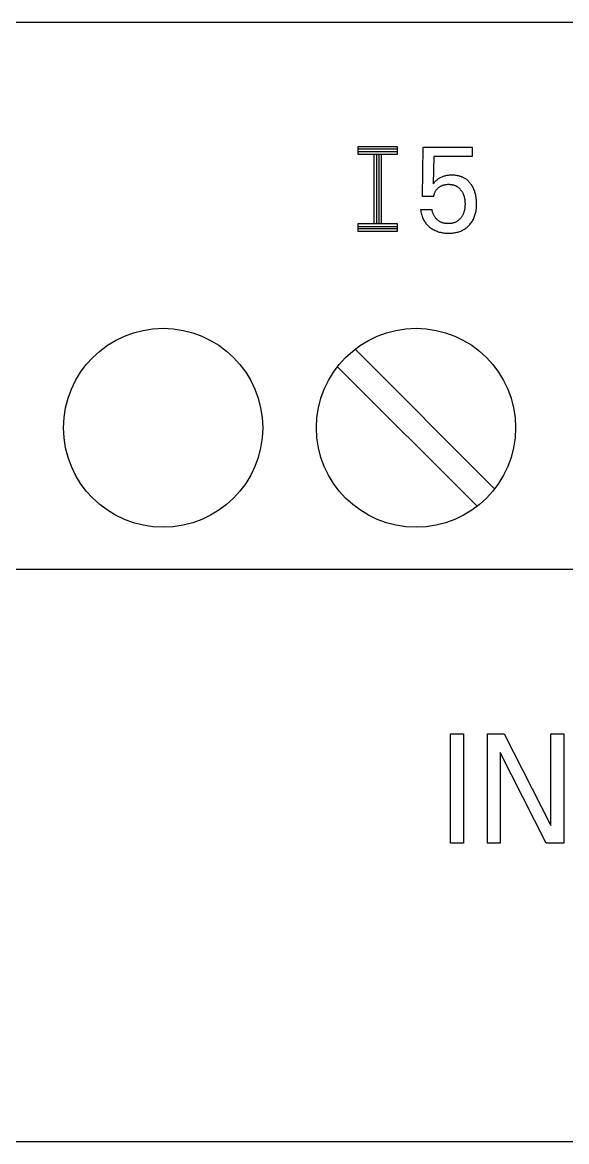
# Model space of a CAD drawing. Extents: x 0 to 420, y 0 to 297.
# Drawn here: x 171.06 to 181.99, y 225.97 to 248.47 of the extents above; entities that cross this region are included whole.
import ezdxf

# ---------------------------------------------------------------- set-up
doc = ezdxf.new("R2010")
doc.units = 0
doc.header["$LTSCALE"] = 23.1
doc.layers.add('10000_FRONT', color=7, linetype='CONTINUOUS')

msp = doc.modelspace()

# ---------------------------------------------------------------- linework, layer by layer
at = {"layer": '10000_FRONT', "color": 7, "linetype": 'CONTINUOUS'}
for p, q in [((203.56, 248.468), (134.06, 248.468)), ((177.8, 245.968), (177.8, 245.818)), ((178.6, 245.968), (177.8, 245.968)), ((178.6, 245.818), (178.6, 245.968)), ((179.099, 244.965), (179.113, 245.959)), ((179.113, 245.959), (180.097, 245.959)), ((180.097, 245.959), (180.097, 245.773)), ((178.6, 245.918), (177.8, 245.918)), ((178.6, 245.868), (177.8, 245.868)), ((177.8, 245.818), (178.6, 245.818)), ((178.125, 245.818), (178.125, 244.418)), ((178.175, 245.818), (178.175, 244.418)), ((178.225, 245.818), (178.225, 244.418)), ((178.275, 244.418), (178.275, 245.818)), ((179.326, 245.773), (179.313, 245.226)), ((180.097, 245.773), (179.326, 245.773)), ((179.346, 245.26), (179.329, 245.243)), ((179.361, 245.274), (179.346, 245.26)), ((179.376, 245.288), (179.361, 245.274)), ((179.385, 245.296), (179.376, 245.288)), ((179.394, 245.303), (179.385, 245.296)), ((179.404, 245.311), (179.394, 245.303)), ((179.416, 245.32), (179.404, 245.311)), ((179.43, 245.329), (179.416, 245.32)), ((179.443, 245.337), (179.43, 245.329)), ((179.457, 245.344), (179.443, 245.337)), ((179.471, 245.352), (179.457, 245.344)), ((179.486, 245.358), (179.471, 245.352)), ((179.501, 245.364), (179.486, 245.358)), ((179.517, 245.37), (179.501, 245.364)), ((179.533, 245.375), (179.517, 245.37)), ((179.549, 245.379), (179.533, 245.375)), ((179.565, 245.383), (179.549, 245.379)), ((179.581, 245.387), (179.565, 245.383)), ((179.599, 245.39), (179.581, 245.387)), ((179.617, 245.392), (179.599, 245.39)), ((179.636, 245.394), (179.617, 245.392)), ((179.654, 245.395), (179.636, 245.394)), ((179.672, 245.396), (179.654, 245.395)), ((179.69, 245.396), (179.672, 245.396)), ((179.709, 245.396), (179.69, 245.396)), ((179.728, 245.395), (179.709, 245.396)), ((179.747, 245.394), (179.728, 245.395)), ((179.766, 245.392), (179.747, 245.394)), ((179.785, 245.389), (179.766, 245.392)), ((179.804, 245.386), (179.785, 245.389)), ((179.822, 245.382), (179.804, 245.386)), ((179.841, 245.377), (179.822, 245.382)), ((179.857, 245.372), (179.841, 245.377)), ((179.874, 245.367), (179.857, 245.372)), ((179.89, 245.36), (179.874, 245.367)), ((179.906, 245.354), (179.89, 245.36)), ((179.922, 245.346), (179.906, 245.354)), ((179.937, 245.338), (179.922, 245.346)), ((179.952, 245.329), (179.937, 245.338)), ((179.967, 245.32), (179.952, 245.329)), ((179.981, 245.31), (179.967, 245.32)), ((179.995, 245.3), (179.981, 245.31)), ((180.008, 245.288), (179.995, 245.3)), ((180.021, 245.277), (180.008, 245.288)), ((180.033, 245.264), (180.021, 245.277)), ((180.045, 245.252), (180.033, 245.264)), ((180.056, 245.239), (180.045, 245.252)), ((179.329, 245.243), (179.313, 245.226)), ((179.339, 245.025), (179.343, 245.037)), ((179.343, 245.037), (179.347, 245.047)), ((179.347, 245.047), (179.352, 245.058)), ((179.352, 245.058), (179.357, 245.068)), ((179.357, 245.068), (179.362, 245.078)), ((179.362, 245.078), (179.369, 245.088)), ((179.369, 245.088), (179.375, 245.098)), ((179.375, 245.098), (179.382, 245.107)), ((179.382, 245.107), (179.39, 245.116)), ((179.39, 245.116), (179.398, 245.124)), ((179.398, 245.124), (179.406, 245.133)), ((179.406, 245.133), (179.415, 245.14)), ((179.415, 245.14), (179.424, 245.148)), ((179.424, 245.148), (179.433, 245.155)), ((179.433, 245.155), (179.442, 245.162)), ((179.442, 245.162), (179.452, 245.168)), ((179.452, 245.168), (179.462, 245.174)), ((179.462, 245.174), (179.472, 245.179)), ((179.472, 245.179), (179.482, 245.184)), ((179.482, 245.184), (179.493, 245.189)), ((179.493, 245.189), (179.503, 245.193)), ((179.503, 245.193), (179.514, 245.197)), ((179.514, 245.197), (179.526, 245.2)), ((179.526, 245.2), (179.537, 245.203)), ((179.537, 245.203), (179.548, 245.206)), ((179.548, 245.206), (179.561, 245.208)), ((179.561, 245.208), (179.573, 245.21)), ((179.573, 245.21), (179.585, 245.211)), ((179.585, 245.211), (179.598, 245.212)), ((179.598, 245.212), (179.61, 245.213)), ((179.61, 245.213), (179.623, 245.213)), ((179.623, 245.213), (179.635, 245.213)), ((179.635, 245.213), (179.648, 245.212)), ((179.648, 245.212), (179.661, 245.211)), ((179.661, 245.211), (179.673, 245.21)), ((179.673, 245.21), (179.686, 245.208)), ((179.686, 245.208), (179.698, 245.206)), ((179.698, 245.206), (179.711, 245.203)), ((179.711, 245.203), (179.723, 245.2)), ((179.723, 245.2), (179.734, 245.196)), ((179.734, 245.196), (179.745, 245.193)), ((179.745, 245.193), (179.756, 245.188)), ((179.756, 245.188), (179.766, 245.184)), ((179.766, 245.184), (179.777, 245.178)), ((179.777, 245.178), (179.787, 245.173)), ((179.787, 245.173), (179.797, 245.167)), ((179.797, 245.167), (179.806, 245.161)), ((179.806, 245.161), (179.816, 245.154)), ((179.816, 245.154), (179.825, 245.146)), ((179.825, 245.146), (179.834, 245.138)), ((179.834, 245.138), (179.842, 245.13)), ((179.842, 245.13), (179.851, 245.122)), ((179.851, 245.122), (179.859, 245.113)), ((179.859, 245.113), (179.866, 245.104)), ((179.866, 245.104), (179.873, 245.095)), ((179.873, 245.095), (179.881, 245.085)), ((179.881, 245.085), (179.888, 245.074)), ((179.888, 245.074), (179.895, 245.063)), ((179.895, 245.063), (179.901, 245.052)), ((179.901, 245.052), (179.907, 245.041)), ((179.907, 245.041), (179.913, 245.029)), ((179.913, 245.029), (179.918, 245.017)), ((180.067, 245.225), (180.056, 245.239)), ((180.079, 245.21), (180.067, 245.225)), ((180.089, 245.194), (180.079, 245.21)), ((180.099, 245.178), (180.089, 245.194)), ((180.109, 245.162), (180.099, 245.178)), ((180.118, 245.145), (180.109, 245.162)), ((180.126, 245.128), (180.118, 245.145)), ((180.134, 245.111), (180.126, 245.128)), ((180.141, 245.092), (180.134, 245.111)), ((180.148, 245.073), (180.141, 245.092)), ((180.154, 245.054), (180.148, 245.073)), ((180.16, 245.035), (180.154, 245.054)), ((180.165, 245.015), (180.16, 245.035)), ((179.326, 244.965), (179.099, 244.965)), ((179.326, 244.965), (179.328, 244.977)), ((179.328, 244.977), (179.33, 244.989)), ((179.33, 244.989), (179.332, 245.001)), ((179.332, 245.001), (179.335, 245.013)), ((179.335, 245.013), (179.339, 245.025)), ((179.918, 245.017), (179.923, 245.005)), ((179.923, 245.005), (179.928, 244.992)), ((179.928, 244.992), (179.932, 244.979)), ((179.932, 244.979), (179.936, 244.966)), ((179.936, 244.966), (179.939, 244.953)), ((179.939, 244.953), (179.942, 244.94)), ((179.942, 244.94), (179.945, 244.926)), ((179.945, 244.926), (179.948, 244.911)), ((179.948, 244.911), (179.95, 244.897)), ((179.95, 244.897), (179.951, 244.882)), ((179.951, 244.882), (179.953, 244.867)), ((179.953, 244.867), (179.953, 244.852)), ((179.953, 244.852), (179.954, 244.836)), ((179.954, 244.804), (179.953, 244.786)), ((179.954, 244.836), (179.954, 244.821)), ((179.954, 244.821), (179.954, 244.804)), ((180.169, 244.995), (180.165, 245.015)), ((180.173, 244.976), (180.169, 244.995)), ((180.176, 244.958), (180.173, 244.976)), ((180.179, 244.941), (180.176, 244.958)), ((180.181, 244.924), (180.179, 244.941)), ((180.184, 244.898), (180.181, 244.924)), ((180.185, 244.871), (180.184, 244.898)), ((180.186, 244.845), (180.185, 244.871)), ((180.187, 244.819), (180.186, 244.845)), ((180.186, 244.795), (180.187, 244.819)), ((179.06, 244.706), (179.063, 244.682)), ((179.06, 244.706), (179.293, 244.706)), ((179.063, 244.682), (179.067, 244.659)), ((179.067, 244.659), (179.071, 244.636)), ((179.071, 244.636), (179.077, 244.613)), ((179.077, 244.613), (179.084, 244.59)), ((179.084, 244.59), (179.091, 244.568)), ((179.294, 244.693), (179.293, 244.706)), ((179.297, 244.68), (179.294, 244.693)), ((179.299, 244.668), (179.297, 244.68)), ((179.303, 244.655), (179.299, 244.668)), ((179.307, 244.642), (179.303, 244.655)), ((179.311, 244.63), (179.307, 244.642)), ((179.316, 244.618), (179.311, 244.63)), ((179.321, 244.606), (179.316, 244.618)), ((179.327, 244.594), (179.321, 244.606)), ((179.333, 244.582), (179.327, 244.594)), ((179.34, 244.571), (179.333, 244.582)), ((179.896, 244.577), (179.889, 244.566)), ((179.902, 244.588), (179.896, 244.577)), ((179.908, 244.6), (179.902, 244.588)), ((179.914, 244.611), (179.908, 244.6)), ((179.919, 244.623), (179.914, 244.611)), ((179.924, 244.636), (179.919, 244.623)), ((179.928, 244.649), (179.924, 244.636)), ((179.933, 244.662), (179.928, 244.649)), ((179.936, 244.675), (179.933, 244.662)), ((179.94, 244.689), (179.936, 244.675)), ((179.943, 244.702), (179.94, 244.689)), ((179.945, 244.716), (179.943, 244.702)), ((179.947, 244.727), (179.945, 244.716)), ((179.949, 244.739), (179.947, 244.727)), ((179.95, 244.751), (179.949, 244.739)), ((179.952, 244.768), (179.95, 244.751)), ((179.953, 244.786), (179.952, 244.768)), ((180.147, 244.57), (180.154, 244.59)), ((180.154, 244.59), (180.16, 244.611)), ((180.16, 244.611), (180.165, 244.632)), ((180.165, 244.632), (180.17, 244.653)), ((180.17, 244.653), (180.175, 244.676)), ((180.175, 244.676), (180.179, 244.7)), ((180.179, 244.7), (180.182, 244.724)), ((180.182, 244.724), (180.184, 244.747)), ((180.184, 244.747), (180.185, 244.771)), ((180.185, 244.771), (180.186, 244.795)), ((177.8, 244.418), (177.8, 244.268)), ((178.6, 244.418), (177.8, 244.418)), ((177.8, 244.368), (178.6, 244.368)), ((178.6, 244.268), (178.6, 244.418)), ((179.091, 244.568), (179.098, 244.55)), ((179.098, 244.55), (179.105, 244.532)), ((179.105, 244.532), (179.114, 244.515)), ((179.114, 244.515), (179.122, 244.498)), ((179.122, 244.498), (179.132, 244.482)), ((179.132, 244.482), (179.142, 244.466)), ((179.142, 244.466), (179.152, 244.45)), ((179.152, 244.45), (179.164, 244.435)), ((179.164, 244.435), (179.175, 244.42)), ((179.175, 244.42), (179.188, 244.406)), ((179.188, 244.406), (179.201, 244.392)), ((179.201, 244.392), (179.215, 244.379)), ((179.215, 244.379), (179.229, 244.366)), ((179.229, 244.366), (179.243, 244.354)), ((179.243, 244.354), (179.26, 244.341)), ((179.347, 244.559), (179.34, 244.571)), ((179.355, 244.548), (179.347, 244.559)), ((179.362, 244.539), (179.355, 244.548)), ((179.37, 244.529), (179.362, 244.539)), ((179.378, 244.52), (179.37, 244.529)), ((179.387, 244.511), (179.378, 244.52)), ((179.396, 244.502), (179.387, 244.511)), ((179.405, 244.494), (179.396, 244.502)), ((179.414, 244.486), (179.405, 244.494)), ((179.424, 244.479), (179.414, 244.486)), ((179.434, 244.472), (179.424, 244.479)), ((179.444, 244.466), (179.434, 244.472)), ((179.454, 244.46), (179.444, 244.466)), ((179.465, 244.454), (179.454, 244.46)), ((179.476, 244.449), (179.465, 244.454)), ((179.486, 244.445), (179.476, 244.449)), ((179.497, 244.441), (179.486, 244.445)), ((179.508, 244.438), (179.497, 244.441)), ((179.519, 244.434), (179.508, 244.438)), ((179.53, 244.432), (179.519, 244.434)), ((179.542, 244.429), (179.53, 244.432)), ((179.553, 244.427), (179.542, 244.429)), ((179.565, 244.426), (179.553, 244.427)), ((179.576, 244.425), (179.565, 244.426)), ((179.588, 244.424), (179.576, 244.425)), ((179.599, 244.423), (179.588, 244.424)), ((179.611, 244.423), (179.599, 244.423)), ((179.623, 244.423), (179.611, 244.423)), ((179.636, 244.423), (179.623, 244.423)), ((179.648, 244.424), (179.636, 244.423)), ((179.661, 244.425), (179.648, 244.424)), ((179.674, 244.426), (179.661, 244.425)), ((179.686, 244.428), (179.674, 244.426)), ((179.699, 244.43), (179.686, 244.428)), ((179.711, 244.433), (179.699, 244.43)), ((179.724, 244.436), (179.711, 244.433)), ((179.735, 244.44), (179.724, 244.436)), ((179.746, 244.444), (179.735, 244.44)), ((179.757, 244.448), (179.746, 244.444)), ((179.767, 244.453), (179.757, 244.448)), ((179.778, 244.458), (179.767, 244.453)), ((179.788, 244.464), (179.778, 244.458)), ((179.798, 244.47), (179.788, 244.464)), ((179.808, 244.477), (179.798, 244.47)), ((179.817, 244.484), (179.808, 244.477)), ((179.826, 244.492), (179.817, 244.484)), ((179.835, 244.499), (179.826, 244.492)), ((179.844, 244.508), (179.835, 244.499)), ((179.852, 244.517), (179.844, 244.508)), ((179.86, 244.526), (179.852, 244.517)), ((179.867, 244.535), (179.86, 244.526)), ((179.875, 244.544), (179.867, 244.535)), ((179.882, 244.555), (179.875, 244.544)), ((179.889, 244.566), (179.882, 244.555)), ((179.994, 244.35), (180.01, 244.363)), ((180.01, 244.363), (180.025, 244.378)), ((180.025, 244.378), (180.04, 244.393)), ((180.04, 244.393), (180.053, 244.408)), ((180.053, 244.408), (180.066, 244.424)), ((180.066, 244.424), (180.079, 244.44)), ((180.079, 244.44), (180.09, 244.457)), ((180.09, 244.457), (180.101, 244.475)), ((180.101, 244.475), (180.112, 244.492)), ((180.112, 244.492), (180.121, 244.511)), ((180.121, 244.511), (180.131, 244.53)), ((180.131, 244.53), (180.139, 244.55)), ((180.139, 244.55), (180.147, 244.57)), ((178.6, 244.318), (177.8, 244.318)), ((177.8, 244.268), (178.6, 244.268)), ((179.26, 244.341), (179.278, 244.328)), ((179.278, 244.328), (179.296, 244.316)), ((179.296, 244.316), (179.315, 244.305)), ((179.315, 244.305), (179.334, 244.295)), ((179.334, 244.295), (179.353, 244.285)), ((179.353, 244.285), (179.373, 244.276)), ((179.373, 244.276), (179.394, 244.268)), ((179.394, 244.268), (179.415, 244.261)), ((179.415, 244.261), (179.436, 244.254)), ((179.436, 244.254), (179.458, 244.249)), ((179.458, 244.249), (179.479, 244.244)), ((179.479, 244.244), (179.503, 244.239)), ((179.503, 244.239), (179.527, 244.236)), ((179.527, 244.236), (179.551, 244.233)), ((179.551, 244.233), (179.575, 244.231)), ((179.575, 244.231), (179.599, 244.23)), ((179.599, 244.23), (179.623, 244.23)), ((179.623, 244.23), (179.646, 244.23)), ((179.646, 244.23), (179.67, 244.231)), ((179.67, 244.231), (179.694, 244.233)), ((179.694, 244.233), (179.717, 244.235)), ((179.717, 244.235), (179.741, 244.239)), ((179.741, 244.239), (179.764, 244.243)), ((179.764, 244.243), (179.787, 244.248)), ((179.787, 244.248), (179.808, 244.253)), ((179.808, 244.253), (179.828, 244.259)), ((179.828, 244.259), (179.848, 244.266)), ((179.848, 244.266), (179.868, 244.274)), ((179.868, 244.274), (179.888, 244.283)), ((179.888, 244.283), (179.907, 244.292)), ((179.907, 244.292), (179.926, 244.302)), ((179.926, 244.302), (179.944, 244.313)), ((179.944, 244.313), (179.961, 244.324)), ((179.961, 244.324), (179.978, 244.337)), ((179.978, 244.337), (179.994, 244.35)), ((180.549, 239.093), (177.745, 241.897)), ((177.391, 241.544), (180.195, 238.74)), ((203.56, 237.468), (134.06, 237.468)), ((179.66, 231.968), (179.66, 234.168)), ((179.66, 234.168), (179.922, 234.168)), ((179.922, 234.168), (179.922, 231.968)), ((180.402, 231.968), (180.402, 234.168)), ((180.402, 234.168), (180.743, 234.168)), ((180.743, 234.168), (181.677, 232.324)), ((181.677, 232.324), (181.677, 234.168)), ((181.677, 234.168), (181.938, 234.168)), ((181.938, 234.168), (181.938, 231.968)), ((180.663, 233.793), (180.663, 231.968)), ((181.586, 231.968), (180.663, 233.793)), ((179.922, 231.968), (179.66, 231.968)), ((180.663, 231.968), (180.402, 231.968)), ((181.938, 231.968), (181.586, 231.968)), ((134.06, 225.968), (203.56, 225.968))]:
    msp.add_line(p, q, dxfattribs=at)
for centre in [(173.89, 240.318), (178.97, 240.318)]:
    msp.add_circle(centre, 2, dxfattribs=at)

doc.saveas('drawing.dxf')
